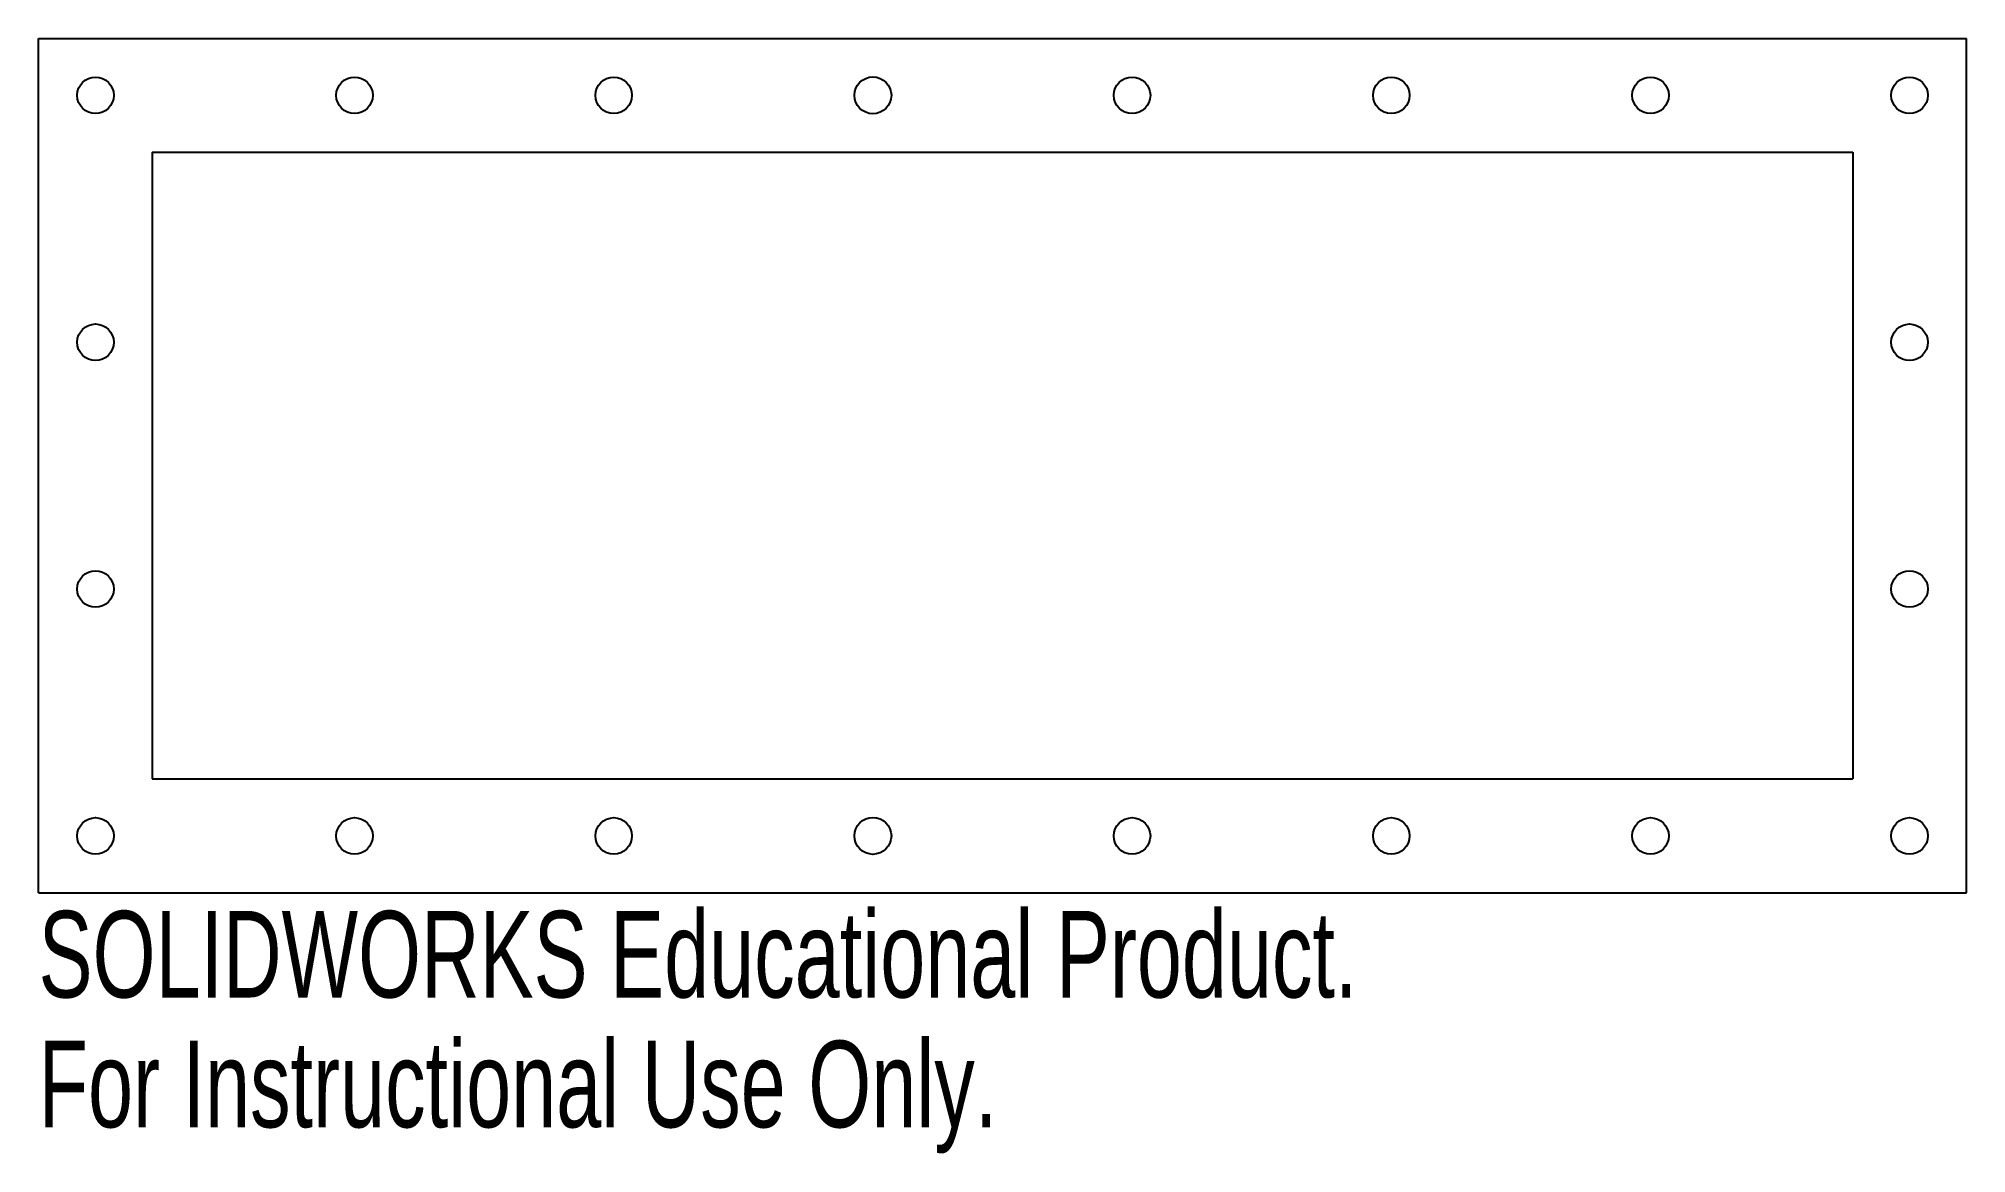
# Model space of a CAD drawing. Header units: millimetres. Extents: x -54 to 54, y -38 to 24.
import ezdxf

# ---------------------------------------------------------------- set-up
doc = ezdxf.new("R2010")
doc.units = ezdxf.units.MM
doc.styles.add('SLDTEXTSTYLE0', font='TXT', dxfattribs={"width": 0.7})

msp = doc.modelspace()

# ---------------------------------------------------------------- linework, layer by layer
at = {"color": 7, "linetype": 'Continuous', "lineweight": 25}
for p, q in [((-53.85, -23.85), (-53.85, 23.85)), ((-53.85, 23.85), (53.85, 23.85)), ((53.85, -23.85), (53.85, 23.85)), ((-47.5, 17.5), (47.5, 17.5)), ((-47.5, 17.5), (-47.5, -17.5)), ((47.5, 17.5), (47.5, -17.5)), ((-47.5, -17.5), (47.5, -17.5)), ((-53.85, -23.85), (53.85, -23.85))]:
    msp.add_line(p, q, dxfattribs=at)
for centre, radius in [((-50.67, 20.68), 1.02), ((-36.2, 20.68), 1.02), ((-21.72, 20.68), 1.02), ((-7.24, 20.68), 1.03), ((7.24, 20.68), 1.02), ((21.72, 20.68), 1.02), ((36.2, 20.68), 1.02), ((50.67, 20.68), 1.02), ((-50.67, 6.89), 1.02), ((50.67, 6.89), 1.02), ((-50.67, -6.89), 1.02), ((50.67, -6.89), 1.02), ((-50.67, -20.68), 1.02), ((-36.2, -20.68), 1.02), ((-21.72, -20.68), 1.02), ((-7.24, -20.68), 1.03), ((7.24, -20.68), 1.02), ((21.72, -20.68), 1.02), ((36.2, -20.68), 1.02), ((50.67, -20.68), 1.02)]:
    msp.add_circle(centre, radius, dxfattribs=at)

# ---------------------------------------------------------------- texts
at = {"color": 7, "linetype": 'Continuous', "char_height": 4.8336, "attachment_point": 1, "style": 'SLDTEXTSTYLE0'}
for s, insert in [('SOLIDWORKS Educational Product.', (-53.85, -24.87)), ('For Instructional Use Only.', (-53.85, -32.12))]:
    msp.add_mtext(s, dxfattribs=dict(at, insert=insert))

doc.saveas('drawing.dxf')
